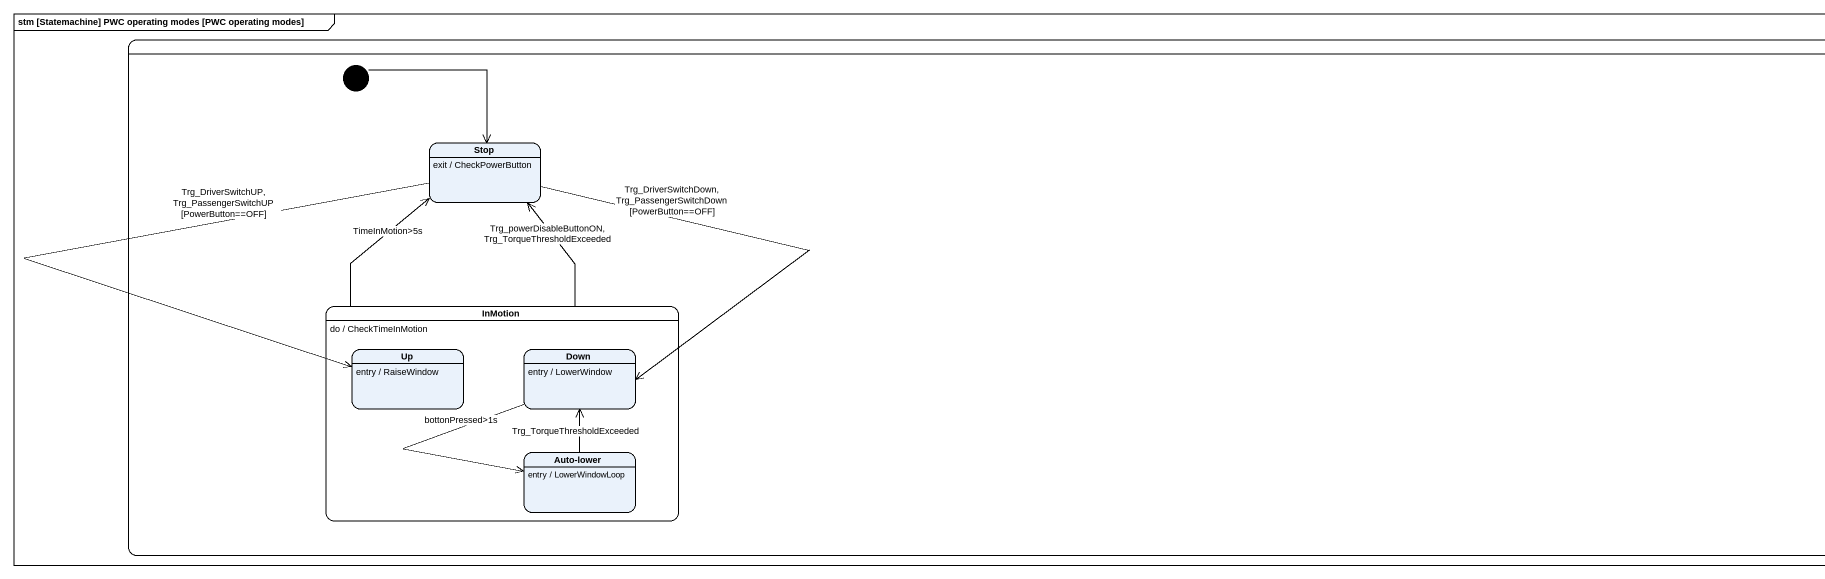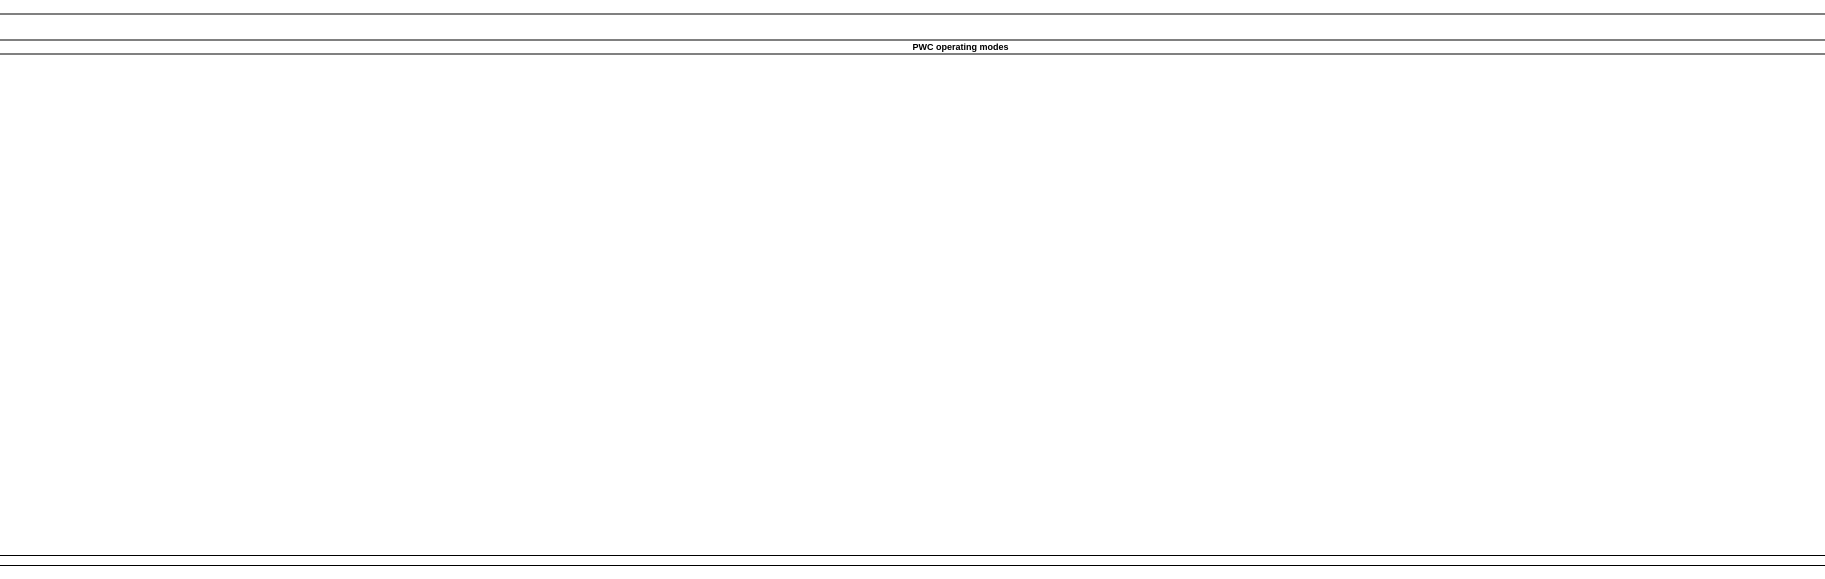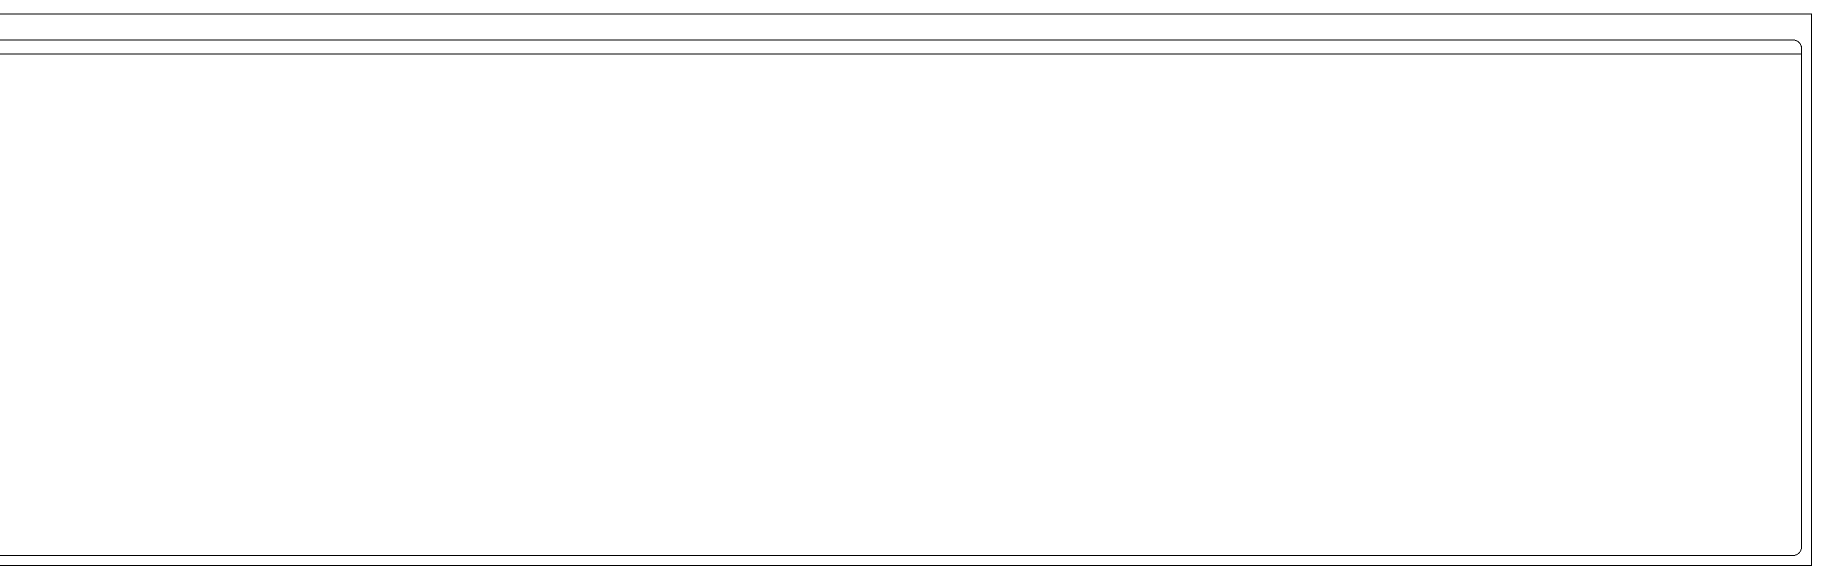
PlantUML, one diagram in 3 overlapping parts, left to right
@startuml
mainframe stm [Statemachine] PWC operating modes [PWC operating modes]
hide empty description
state "PWC operating modes" as PWC_operating_modes {
  state "Stop" as Stop_
  Stop_ : exit / CheckPowerButton
  state InMotion {
    state "Up" as Up_
    Up_ : entry / RaiseWindow
    state "Down" as Down_
    Down_ : entry / LowerWindow
    state "Auto-lower" as Auto_lower
    Auto_lower : entry / LowerWindowLoop
  }
  InMotion : do / CheckTimeInMotion
  [*] --> Stop_
}
Stop_ --> Up_ : Trg_DriverSwitchUP, Trg_PassengerSwitchUP [PowerButton==OFF]
Stop_ --> Down_ : Trg_DriverSwitchDown, Trg_PassengerSwitchDown [PowerButton==OFF]
InMotion -up-> Stop_ : Trg_powerDisableButtonON, Trg_TorqueThresholdExceeded
InMotion -up-> Stop_ : TimeInMotion>5s
Down_ --> Auto_lower : bottonPressed>1s
Auto_lower -up-> Down_ : Trg_TorqueThresholdExceeded
@enduml
